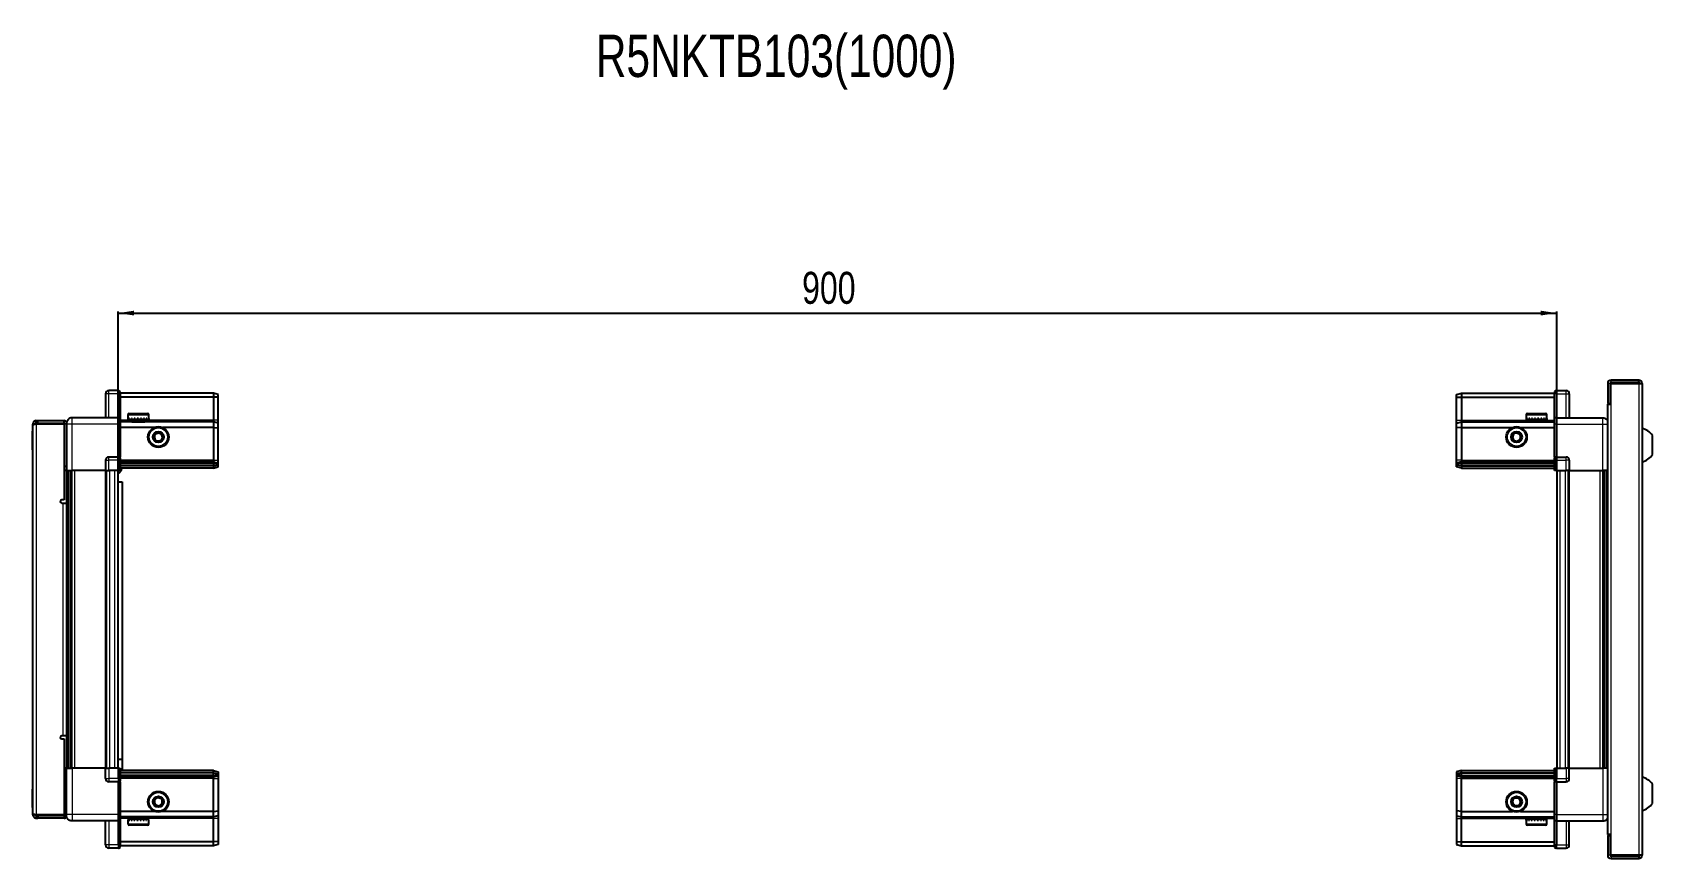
# Model space of a CAD drawing. Header units: millimetres. Extents: x 355 to 3897, y -219 to 1534.
# Drawn here: x 1721 to 2735, y 1018 to 1534 of the extents above; entities that cross this region are included whole.
import ezdxf

# ---------------------------------------------------------------- set-up
doc = ezdxf.new("R2010")
doc.units = ezdxf.units.MM
doc.layers.add('FORMAT', color=7, linetype='Continuous')
doc.styles.add('SLDTEXTSTYLE0', font='TXT', dxfattribs={"width": 0.75})
doc.dimstyles.new('SLDDIMSTYLE0', dxfattribs={"dimtxt": 20, "dimasz": 10, "dimexe": 0, "dimexo": 0.0625, "dimgap": 5, "dimtad": 2, "dimdec": 1, "dimrnd": 1e-09, "dimzin": 12, "dimdsep": 46, "dimtxsty": 'SLDTEXTSTYLE0', "dimsah": 1, "dimcen": 0.09, "dimadec": 0, "dimazin": 3, "dimtfac": 1, "dimtofl": 0, "dimtmove": 0, "dimatfit": 3, "dimfxl": 0, "dimfrac": 2, "dimtolj": 1, "dimtzin": 12, "dimarcsym": 0})

# ---------------------------------------------------------------- blocks, each defined once
blk = doc.blocks.new('_D_5')
at = {"layer": 'FORMAT'}
for p, q in [((1774.9, 1260), (1774.9, 1359.5)), ((1774.9, 1358.5), (2674.9, 1358.5)), ((2674.9, 1260), (2674.9, 1359.5))]:
    blk.add_line(p, q, dxfattribs=at)
for points in [[(1774.9, 1358.5), (1784.9, 1357), (1784.9, 1360)], [(2674.9, 1358.5), (2664.9, 1360), (2664.9, 1357)]]:
    blk.add_solid(points, dxfattribs=at)
at = {"layer": 'FORMAT', "insert": (2202.8, 1384.3), "char_height": 20, "attachment_point": 1, "style": 'SLDTEXTSTYLE0'}
blk.add_mtext('900', dxfattribs=at)

msp = doc.modelspace()

# ---------------------------------------------------------------- linework, layer by layer
at = {"color": 7, "linetype": 'Continuous', "lineweight": 25}
for p, q in [((1767.08, 1308.01), (1767.08, 1293.01)), ((1775.08, 1310.01), (1769.08, 1310.01)), ((1775.08, 1310.01), (1775.41, 1310.01)), ((1775.08, 1310.01), (1775.08, 1308.01)), ((1775.08, 1293.21), (1775.08, 1308.01)), ((1775.08, 1293.21), (1775.08, 1308.01)), ((1776.28, 1309.51), (1775.41, 1310.01)), ((1776.28, 1308.01), (1776.28, 1309.51)), ((1834.58, 1308.51), (1776.28, 1308.51)), ((1776.28, 1308.01), (1776.28, 1293.21)), ((1834.58, 1308.51), (1834.58, 1306.01)), ((1837.58, 1307.7), (1834.58, 1308.51)), ((1837.58, 1305.85), (1837.58, 1307.7)), ((2612.28, 1307.7), (2615.28, 1308.51)), ((2612.28, 1305.85), (2612.28, 1307.7)), ((2615.28, 1308.51), (2615.28, 1306.01)), ((2615.28, 1308.51), (2673.58, 1308.51)), ((2674.45, 1310.01), (2673.58, 1309.51)), ((2674.45, 1310.01), (2673.58, 1309.51)), ((2673.58, 1309.51), (2673.58, 1308.01)), ((2673.58, 1293.21), (2673.58, 1308.01)), ((2674.78, 1310.01), (2674.45, 1310.01)), ((2674.78, 1310.01), (2674.45, 1310.01)), ((2674.78, 1308.01), (2674.78, 1310.01)), ((2674.78, 1310.01), (2674.78, 1310.01)), ((2674.78, 1310.01), (2680.78, 1310.01)), ((2674.78, 1308.01), (2674.78, 1293.21)), ((2682.78, 1308.01), (2682.78, 1293.01)), ((2706.78, 1314.41), (2706.78, 1302.01)), ((2708.28, 1314.41), (2708.28, 1302.01)), ((2708.78, 1314.41), (2726.18, 1314.41)), ((2708.78, 1301.51), (2708.78, 1314.41)), ((2726.18, 1316.51), (2708.88, 1316.51)), ((2726.18, 1315.01), (2708.88, 1315.01)), ((2726.18, 1315.01), (2726.18, 1316.51)), ((2726.18, 1314.41), (2728.28, 1314.41)), ((2728.28, 1314.41), (2728.28, 1019.61)), ((1834.58, 1306.01), (1776.28, 1306.01)), ((1834.58, 1306.01), (1834.58, 1291.51)), ((1837.58, 1305.85), (1834.58, 1306.01)), ((1837.58, 1291.51), (1837.58, 1305.85)), ((2612.28, 1305.85), (2615.28, 1306.01)), ((2612.28, 1291.51), (2612.28, 1305.85)), ((2615.28, 1306.01), (2615.28, 1291.51)), ((2615.28, 1306.01), (2673.58, 1306.01)), ((2706.68, 1301.51), (2706.68, 1032.51)), ((2706.68, 1301.51), (2708.78, 1301.51)), ((2706.78, 1302.01), (2708.28, 1302.01)), ((1723.08, 1289.16), (1721.58, 1289.16)), ((1721.58, 1288.66), (1721.58, 1289.16)), ((1721.58, 1045.36), (1721.58, 1288.66)), ((1723.68, 1289.76), (1723.68, 1291.26)), ((1723.68, 1291.26), (1724.58, 1291.26)), ((1723.68, 1289.76), (1724.58, 1289.76)), ((1723.68, 1289.26), (1741.08, 1289.26)), ((1724.58, 1291.26), (1741.08, 1291.26)), ((1724.58, 1289.76), (1724.58, 1291.26)), ((1724.58, 1289.76), (1741.08, 1289.76)), ((1741.08, 1289.76), (1741.08, 1291.26)), ((1742.58, 1289.26), (1741.08, 1289.26)), ((1741.08, 1289.26), (1741.08, 1241.76)), ((1742.58, 1289.01), (1742.58, 1260.01)), ((1775.08, 1293.01), (1746.08, 1293.01)), ((1775.08, 1293.01), (1775.08, 1293.21)), ((1775.08, 1293.01), (1776.28, 1293.01)), ((1775.08, 1289.01), (1775.08, 1293.01)), ((1775.08, 1268.71), (1775.08, 1289.01)), ((1776.28, 1293.21), (1776.28, 1293.01)), ((1776.28, 1293.01), (1776.28, 1289.01)), ((1834.58, 1290.51), (1776.28, 1290.51)), ((1776.28, 1289.01), (1776.28, 1268.71)), ((1781.08, 1294.91), (1781.08, 1292.51)), ((1781.08, 1292.51), (1781.08, 1292.01)), ((1781.08, 1292.01), (1781.21, 1292.01)), ((1781.41, 1292.51), (1781.21, 1292.51)), ((1781.21, 1292.51), (1781.21, 1292.01)), ((1781.21, 1292.01), (1781.41, 1292.01)), ((1781.41, 1292.51), (1781.41, 1292.01)), ((1781.41, 1292.01), (1781.93, 1292.01)), ((1781.88, 1295.71), (1789.05, 1295.71)), ((1782.33, 1292.51), (1781.93, 1292.51)), ((1781.93, 1292.51), (1781.93, 1292.01)), ((1781.93, 1292.01), (1782.33, 1292.01)), ((1782.33, 1292.51), (1782.33, 1292.01)), ((1782.33, 1292.01), (1783.2, 1292.01)), ((1783.18, 1292.01), (1783.18, 1291.91)), ((1783.18, 1291.91), (1791.98, 1291.91)), ((1783.78, 1292.51), (1783.2, 1292.51)), ((1783.2, 1292.51), (1783.2, 1292.01)), ((1783.2, 1292.01), (1783.78, 1292.01)), ((1783.58, 1291.51), (1784.27, 1291.02)), ((1783.58, 1291.51), (1788.61, 1291.51)), ((1784.27, 1291.02), (1783.58, 1290.54)), ((1783.58, 1290.54), (1783.58, 1290.51)), ((1783.58, 1290.54), (1788.61, 1290.54)), ((1783.78, 1292.51), (1783.78, 1292.01)), ((1783.78, 1292.01), (1784.9, 1292.01)), ((1784.27, 1291.02), (1788.43, 1291.02)), ((1785.59, 1292.51), (1784.9, 1292.51)), ((1784.9, 1292.51), (1784.9, 1292.01)), ((1784.9, 1292.01), (1785.59, 1292.01)), ((1785.59, 1292.51), (1785.59, 1292.01)), ((1785.59, 1292.01), (1786.86, 1292.01)), ((1787.6, 1292.51), (1786.86, 1292.51)), ((1786.86, 1292.51), (1786.86, 1292.01)), ((1786.86, 1292.01), (1787.1, 1292.01)), ((1787.1, 1292.51), (1787.1, 1292.01)), ((1787.59, 1292.51), (1787.59, 1292.01)), ((1787.59, 1292.01), (1787.6, 1292.01)), ((1787.6, 1292.51), (1787.6, 1292.01)), ((1787.6, 1292.01), (1788.89, 1292.01)), ((1788.43, 1291.02), (1790.89, 1291.02)), ((1788.61, 1291.51), (1791.58, 1291.51)), ((1788.61, 1290.54), (1791.58, 1290.54)), ((1789.61, 1292.51), (1788.89, 1292.51)), ((1788.89, 1292.51), (1788.89, 1292.01)), ((1788.95, 1292.51), (1788.95, 1292.01)), ((1788.95, 1292.01), (1789.61, 1292.01)), ((1789.05, 1295.71), (1793.28, 1295.71)), ((1789.61, 1292.51), (1789.61, 1292.01)), ((1789.61, 1292.01), (1790.8, 1292.01)), ((1791.42, 1292.51), (1790.8, 1292.51)), ((1790.8, 1292.51), (1790.8, 1292.01)), ((1790.8, 1292.01), (1791.42, 1292.01)), ((1790.89, 1291.02), (1791.58, 1291.51)), ((1791.58, 1290.54), (1790.89, 1291.02)), ((1791.42, 1292.51), (1791.42, 1292.01)), ((1791.42, 1292.01), (1792.39, 1292.01)), ((1791.58, 1290.51), (1791.58, 1290.54)), ((1791.98, 1291.91), (1791.98, 1292.01)), ((1792.85, 1292.51), (1792.39, 1292.51)), ((1792.39, 1292.51), (1792.39, 1292.01)), ((1792.39, 1292.01), (1792.85, 1292.01)), ((1792.85, 1292.51), (1792.85, 1292.01)), ((1792.85, 1292.01), (1793.5, 1292.01)), ((1793.77, 1292.51), (1793.5, 1292.51)), ((1793.5, 1292.51), (1793.5, 1292.01)), ((1793.5, 1292.01), (1793.77, 1292.01)), ((1793.77, 1292.51), (1793.77, 1292.01)), ((1793.77, 1292.01), (1794.04, 1292.01)), ((1794.08, 1292.51), (1794.04, 1292.51)), ((1794.04, 1292.51), (1794.04, 1292.01)), ((1794.04, 1292.01), (1794.08, 1292.01)), ((1794.08, 1292.51), (1794.08, 1294.91)), ((1794.08, 1292.51), (1794.08, 1292.01)), ((1834.58, 1291.51), (1834.58, 1290.51)), ((1834.58, 1290.51), (1834.58, 1287.01)), ((1837.58, 1289.7), (1834.58, 1290.51)), ((1837.58, 1289.7), (1837.58, 1291.51)), ((1837.58, 1286.67), (1837.58, 1289.7)), ((2612.28, 1289.7), (2612.28, 1291.51)), ((2612.28, 1289.7), (2615.28, 1290.51)), ((2612.28, 1286.67), (2612.28, 1289.7)), ((2615.28, 1291.51), (2615.28, 1290.51)), ((2615.28, 1290.51), (2615.28, 1287.01)), ((2615.28, 1290.51), (2673.58, 1290.51)), ((2655.78, 1294.91), (2655.78, 1292.01)), ((2655.78, 1292.01), (2655.82, 1292.01)), ((2655.94, 1292.51), (2655.82, 1292.51)), ((2655.82, 1292.51), (2655.82, 1292.01)), ((2655.82, 1292.01), (2655.94, 1292.01)), ((2655.94, 1292.51), (2655.94, 1292.01)), ((2655.94, 1292.01), (2656.35, 1292.01)), ((2656.69, 1292.51), (2656.35, 1292.51)), ((2656.35, 1292.51), (2656.35, 1292.01)), ((2656.35, 1292.01), (2656.69, 1292.01)), ((2656.58, 1295.71), (2667.98, 1295.71)), ((2656.69, 1292.51), (2656.69, 1292.01)), ((2656.69, 1292.01), (2657.46, 1292.01)), ((2657.99, 1292.51), (2657.46, 1292.51)), ((2657.46, 1292.51), (2657.46, 1292.01)), ((2657.46, 1292.01), (2657.99, 1292.01)), ((2657.88, 1292.01), (2657.88, 1291.91)), ((2657.88, 1291.91), (2666.68, 1291.91)), ((2657.99, 1292.51), (2657.99, 1292.01)), ((2657.99, 1292.01), (2659.04, 1292.01)), ((2658.28, 1291.51), (2658.97, 1291.02)), ((2658.28, 1291.51), (2666.28, 1291.51)), ((2658.97, 1291.02), (2658.28, 1290.54)), ((2658.28, 1290.54), (2658.28, 1290.51)), ((2658.28, 1290.54), (2666.28, 1290.54)), ((2658.97, 1291.02), (2665.59, 1291.02)), ((2659.7, 1292.51), (2659.04, 1292.51)), ((2659.04, 1292.51), (2659.04, 1292.01)), ((2659.04, 1292.01), (2659.7, 1292.01)), ((2659.7, 1292.51), (2659.7, 1292.01)), ((2659.7, 1292.01), (2660.94, 1292.01)), ((2661.67, 1292.51), (2660.94, 1292.51)), ((2660.94, 1292.51), (2660.94, 1292.01)), ((2660.94, 1292.01), (2661.37, 1292.01)), ((2661.37, 1292.51), (2661.37, 1292.01)), ((2661.67, 1292.51), (2661.67, 1292.01)), ((2661.67, 1292.01), (2662.97, 1292.01)), ((2663.7, 1292.51), (2662.97, 1292.51)), ((2662.97, 1292.51), (2662.97, 1292.01)), ((2663.24, 1292.51), (2663.24, 1292.01)), ((2663.24, 1292.01), (2663.7, 1292.01)), ((2663.7, 1292.51), (2663.7, 1292.01)), ((2663.7, 1292.01), (2664.94, 1292.01)), ((2665.59, 1292.51), (2664.94, 1292.51)), ((2664.94, 1292.51), (2664.94, 1292.01)), ((2664.94, 1292.01), (2665.59, 1292.01)), ((2665.59, 1292.51), (2665.59, 1292.01)), ((2665.59, 1292.01), (2666.64, 1292.01)), ((2665.59, 1291.02), (2666.28, 1291.51)), ((2666.28, 1290.54), (2665.59, 1291.02)), ((2666.28, 1290.51), (2666.28, 1290.54)), ((2667.16, 1292.51), (2666.64, 1292.51)), ((2666.64, 1292.51), (2666.64, 1292.01)), ((2666.64, 1292.01), (2667.16, 1292.01)), ((2666.68, 1291.91), (2666.68, 1292.01)), ((2667.16, 1292.51), (2667.16, 1292.01)), ((2667.16, 1292.01), (2667.92, 1292.01)), ((2668.25, 1292.51), (2667.92, 1292.51)), ((2667.92, 1292.51), (2667.92, 1292.01)), ((2667.92, 1292.01), (2668.25, 1292.01)), ((2668.25, 1292.51), (2668.25, 1292.01)), ((2668.25, 1292.01), (2668.64, 1292.01)), ((2668.75, 1292.51), (2668.64, 1292.51)), ((2668.64, 1292.51), (2668.64, 1292.01)), ((2668.64, 1292.01), (2668.75, 1292.01)), ((2668.75, 1292.51), (2668.75, 1292.01)), ((2668.75, 1292.01), (2668.78, 1292.01)), ((2668.78, 1292.01), (2668.78, 1294.91)), ((2673.58, 1293.01), (2673.58, 1293.21)), ((2674.78, 1293.01), (2673.58, 1293.01)), ((2673.58, 1289.01), (2673.58, 1293.01)), ((2673.58, 1268.71), (2673.58, 1289.01)), ((2674.78, 1293.21), (2674.78, 1293.01)), ((2674.78, 1293.01), (2674.78, 1289.01)), ((2674.78, 1293.01), (2703.78, 1293.01)), ((2674.78, 1289.01), (2674.78, 1268.71)), ((1721.58, 1284.64), (1721.28, 1284.64)), ((1721.28, 1273.07), (1721.28, 1284.64)), ((1797.58, 1287.01), (1776.28, 1287.01)), ((1834.58, 1287.01), (1802.58, 1287.01)), ((1834.58, 1287.01), (1834.58, 1266.51)), ((1834.58, 1287.01), (1837.58, 1286.67)), ((1837.58, 1266.51), (1837.58, 1286.67)), ((2615.28, 1287.01), (2612.28, 1286.67)), ((2612.28, 1266.51), (2612.28, 1286.67)), ((2615.28, 1287.01), (2615.28, 1266.51)), ((2615.28, 1287.01), (2647.28, 1287.01)), ((2652.28, 1287.01), (2673.58, 1287.01)), ((2734.88, 1270.01), (2734.88, 1282.01)), ((1721.28, 1273.07), (1721.58, 1273.07)), ((1775.08, 1268.51), (1769.08, 1268.51)), ((1775.08, 1268.51), (1775.08, 1268.71)), ((1775.08, 1268.51), (1775.08, 1266.51)), ((1775.08, 1268.51), (1776.28, 1268.51)), ((1776.28, 1268.71), (1776.28, 1268.51)), ((1776.28, 1267.83), (1776.28, 1268.51)), ((1776.28, 1267.83), (1776.28, 1260.01)), ((2673.58, 1268.51), (2673.58, 1268.71)), ((2674.78, 1268.51), (2673.58, 1268.51)), ((2673.58, 1268.51), (2673.58, 1267.83)), ((2673.58, 1260.01), (2673.58, 1267.83)), ((2674.78, 1268.71), (2674.78, 1268.51)), ((2674.78, 1266.51), (2674.78, 1268.51)), ((2674.78, 1268.51), (2680.78, 1268.51)), ((2674.78, 1266.51), (2674.78, 1268.51)), ((1741.08, 1262.76), (1742.58, 1262.76)), ((1742.58, 1260.01), (1741.08, 1260.01)), ((1743.23, 1074.01), (1743.23, 1260.01)), ((1745.02, 1260.01), (1745.02, 1074.01)), ((1745.06, 1260.01), (1745.06, 1074.01)), ((1767.08, 1260.01), (1746.08, 1260.01)), ((1767.08, 1266.51), (1767.08, 1260.01)), ((1767.08, 1260.01), (1769.08, 1260.01)), ((1767.73, 1074.01), (1767.73, 1260.01)), ((1775.08, 1260.01), (1769.08, 1260.01)), ((1774.93, 1074.01), (1774.93, 1260.01)), ((1775.08, 1260.01), (1775.08, 1266.51)), ((1775.08, 1260.01), (1775.08, 1266.51)), ((1775.08, 1260.01), (1775.41, 1260.01)), ((1775.08, 1260.01), (1775.08, 1260.01)), ((1775.41, 1260.01), (1775.41, 1266.51)), ((1776.28, 1260.01), (1775.41, 1260.01)), ((1775.41, 1260.01), (1775.41, 1260.01)), ((1834.58, 1265.51), (1776.28, 1265.51)), ((1834.58, 1264.51), (1776.28, 1264.51)), ((1834.58, 1263.01), (1776.28, 1263.01)), ((1834.58, 1261.51), (1776.28, 1261.51)), ((1834.58, 1266.51), (1834.58, 1265.51)), ((1834.58, 1265.51), (1834.58, 1264.51)), ((1834.58, 1265.51), (1837.58, 1264.7)), ((1834.58, 1264.51), (1834.58, 1263.01)), ((1834.58, 1264.51), (1837.58, 1263.96)), ((1834.58, 1263.01), (1837.58, 1263.46)), ((1834.58, 1263.01), (1834.58, 1261.51)), ((1834.58, 1261.51), (1837.58, 1262.31)), ((1837.58, 1264.7), (1837.58, 1266.51)), ((1837.58, 1263.96), (1837.58, 1264.7)), ((1837.58, 1263.46), (1837.58, 1263.96)), ((1837.58, 1262.31), (1837.58, 1263.46)), ((2612.28, 1264.7), (2612.28, 1266.51)), ((2615.28, 1265.51), (2612.28, 1264.7)), ((2612.28, 1263.96), (2612.28, 1264.7)), ((2615.28, 1264.51), (2612.28, 1263.96)), ((2612.28, 1263.46), (2612.28, 1263.96)), ((2612.28, 1262.31), (2612.28, 1263.46)), ((2615.28, 1263.01), (2612.28, 1263.46)), ((2615.28, 1261.51), (2612.28, 1262.31)), ((2615.28, 1266.51), (2615.28, 1265.51)), ((2615.28, 1265.51), (2615.28, 1264.51)), ((2615.28, 1265.51), (2673.58, 1265.51)), ((2615.28, 1264.51), (2615.28, 1263.01)), ((2615.28, 1264.51), (2673.58, 1264.51)), ((2615.28, 1263.01), (2615.28, 1261.51)), ((2615.28, 1263.01), (2673.58, 1263.01)), ((2615.28, 1261.51), (2673.58, 1261.51)), ((2674.45, 1260.01), (2673.58, 1260.01)), ((2674.45, 1266.51), (2674.45, 1260.01)), ((2674.78, 1260.01), (2674.45, 1260.01)), ((2674.78, 1266.51), (2674.78, 1260.01)), ((2674.78, 1260.01), (2680.78, 1260.01)), ((2674.93, 1260.01), (2674.93, 1074.01)), ((2682.78, 1260.01), (2680.78, 1260.01)), ((2682.13, 1260.01), (2682.13, 1074.01)), ((2682.78, 1266.51), (2682.78, 1260.01)), ((2682.78, 1260.01), (2703.78, 1260.01)), ((2704.8, 1074.01), (2704.8, 1260.01)), ((2704.84, 1074.01), (2704.84, 1260.01)), ((2706.63, 1260.01), (2706.63, 1074.01)), ((1774.93, 1253.01), (1777.43, 1253.01)), ((1777.43, 1253.01), (1777.43, 1079.51)), ((1741.08, 1241.76), (1739.73, 1241.76)), ((1739.73, 1239.76), (1740.48, 1239.76)), ((1740.48, 1239.76), (1742.58, 1239.76)), ((1742.58, 1239.76), (1742.58, 1094.26)), ((1740.48, 1094.26), (1739.73, 1094.26)), ((1739.73, 1092.26), (1741.08, 1092.26)), ((1742.58, 1094.26), (1740.48, 1094.26)), ((1741.08, 1092.26), (1741.08, 1044.76)), ((1777.43, 1079.51), (1774.93, 1079.51)), ((1777.43, 1079.51), (1777.43, 1072.51)), ((1742.58, 1074.01), (1741.08, 1074.01)), ((1742.58, 1071.26), (1741.08, 1071.26)), ((1742.58, 1045.01), (1742.58, 1074.01)), ((1767.08, 1074.01), (1746.08, 1074.01)), ((1767.08, 1067.51), (1767.08, 1074.01)), ((1767.08, 1074.01), (1769.08, 1074.01)), ((1775.08, 1074.01), (1769.08, 1074.01)), ((1775.08, 1065.51), (1769.08, 1065.51)), ((1775.08, 1067.51), (1775.08, 1074.01)), ((1775.08, 1074.01), (1775.41, 1074.01)), ((1775.08, 1067.51), (1775.08, 1065.51)), ((1775.08, 1067.51), (1775.08, 1065.51)), ((1775.08, 1065.51), (1776.28, 1065.51)), ((1775.08, 1065.31), (1775.08, 1065.51)), ((1775.08, 1045.01), (1775.08, 1065.31)), ((1775.41, 1067.51), (1775.41, 1074.01)), ((1775.41, 1074.01), (1776.28, 1074.01)), ((1776.28, 1074.01), (1776.28, 1066.18)), ((1834.58, 1072.51), (1776.28, 1072.51)), ((1834.58, 1071.01), (1776.28, 1071.01)), ((1834.58, 1069.51), (1776.28, 1069.51)), ((1834.58, 1068.51), (1776.28, 1068.51)), ((1776.28, 1065.51), (1776.28, 1066.18)), ((1776.28, 1065.51), (1776.28, 1065.31)), ((1776.28, 1065.31), (1776.28, 1045.01)), ((1834.58, 1071.01), (1834.58, 1072.51)), ((1834.58, 1072.51), (1837.58, 1071.7)), ((1834.58, 1069.51), (1834.58, 1071.01)), ((1834.58, 1071.01), (1837.58, 1070.55)), ((1834.58, 1069.51), (1837.58, 1070.05)), ((1834.58, 1068.51), (1834.58, 1069.51)), ((1834.58, 1068.51), (1837.58, 1069.31)), ((1834.58, 1067.51), (1834.58, 1068.51)), ((1834.58, 1047.01), (1834.58, 1067.51)), ((1837.58, 1071.7), (1837.58, 1070.55)), ((1837.58, 1070.55), (1837.58, 1070.05)), ((1837.58, 1070.05), (1837.58, 1069.31)), ((1837.58, 1069.31), (1837.58, 1067.51)), ((1837.58, 1067.51), (1837.58, 1047.34)), ((2615.28, 1072.51), (2612.28, 1071.7)), ((2612.28, 1071.7), (2612.28, 1070.55)), ((2615.28, 1071.01), (2612.28, 1070.55)), ((2612.28, 1070.55), (2612.28, 1070.05)), ((2615.28, 1069.51), (2612.28, 1070.05)), ((2612.28, 1070.05), (2612.28, 1069.31)), ((2615.28, 1068.51), (2612.28, 1069.31)), ((2612.28, 1069.31), (2612.28, 1067.51)), ((2612.28, 1067.51), (2612.28, 1047.34)), ((2615.28, 1071.01), (2615.28, 1072.51)), ((2615.28, 1072.51), (2673.58, 1072.51)), ((2615.28, 1071.01), (2673.58, 1071.01)), ((2615.28, 1069.51), (2615.28, 1071.01)), ((2615.28, 1069.51), (2673.58, 1069.51)), ((2615.28, 1068.51), (2615.28, 1069.51)), ((2615.28, 1068.51), (2673.58, 1068.51)), ((2615.28, 1067.51), (2615.28, 1068.51)), ((2615.28, 1047.01), (2615.28, 1067.51)), ((2673.58, 1066.18), (2673.58, 1074.01)), ((2673.58, 1074.01), (2674.45, 1074.01)), ((2673.58, 1066.18), (2673.58, 1065.51)), ((2674.78, 1065.51), (2673.58, 1065.51)), ((2673.58, 1065.31), (2673.58, 1065.51)), ((2673.58, 1045.01), (2673.58, 1065.31)), ((2674.45, 1074.01), (2674.45, 1074.01)), ((2674.45, 1074.01), (2674.45, 1067.51)), ((2674.78, 1074.01), (2674.45, 1074.01)), ((2674.78, 1074.01), (2674.78, 1074.01)), ((2674.78, 1074.01), (2674.78, 1067.51)), ((2674.78, 1074.01), (2674.78, 1067.51)), ((2674.78, 1074.01), (2680.78, 1074.01)), ((2674.78, 1065.51), (2674.78, 1067.51)), ((2674.78, 1065.51), (2674.78, 1065.31)), ((2674.78, 1065.51), (2680.78, 1065.51)), ((2674.78, 1065.31), (2674.78, 1045.01)), ((2682.78, 1074.01), (2680.78, 1074.01)), ((2682.78, 1067.51), (2682.78, 1074.01)), ((2682.78, 1074.01), (2703.78, 1074.01)), ((1721.58, 1060.94), (1721.28, 1060.94)), ((1721.28, 1051.26), (1721.28, 1060.94)), ((2734.88, 1052.01), (2734.88, 1064.01)), ((1721.28, 1049.37), (1721.28, 1051.26)), ((1721.28, 1049.37), (1721.58, 1049.37)), ((1721.58, 1044.86), (1721.58, 1045.36)), ((1723.08, 1044.86), (1721.58, 1044.86)), ((1741.08, 1044.76), (1723.68, 1044.76)), ((1723.68, 1044.26), (1723.68, 1042.76)), ((1723.68, 1044.26), (1724.58, 1044.26)), ((1741.08, 1044.26), (1724.58, 1044.26)), ((1724.58, 1044.26), (1724.58, 1042.76)), ((1741.08, 1044.76), (1742.58, 1044.76)), ((1741.08, 1044.26), (1741.08, 1042.76)), ((1775.08, 1041.01), (1775.08, 1045.01)), ((1797.58, 1047.01), (1776.28, 1047.01)), ((1776.28, 1045.01), (1776.28, 1041.01)), ((1834.58, 1047.01), (1802.58, 1047.01)), ((1834.58, 1047.01), (1837.58, 1047.34)), ((1834.58, 1043.51), (1834.58, 1047.01)), ((1837.58, 1044.31), (1834.58, 1043.51)), ((1837.58, 1047.34), (1837.58, 1044.31)), ((1837.58, 1044.31), (1837.58, 1042.51)), ((2615.28, 1047.01), (2612.28, 1047.34)), ((2612.28, 1047.34), (2612.28, 1044.31)), ((2612.28, 1044.31), (2615.28, 1043.51)), ((2612.28, 1044.31), (2612.28, 1042.51)), ((2615.28, 1047.01), (2647.28, 1047.01)), ((2615.28, 1043.51), (2615.28, 1047.01)), ((2652.28, 1047.01), (2673.58, 1047.01)), ((2673.58, 1041.01), (2673.58, 1045.01)), ((2674.78, 1045.01), (2674.78, 1041.01)), ((1723.68, 1042.76), (1724.58, 1042.76)), ((1741.08, 1042.76), (1724.58, 1042.76)), ((1775.08, 1041.01), (1746.08, 1041.01)), ((1767.08, 1026.01), (1767.08, 1041.01)), ((1775.08, 1041.01), (1776.28, 1041.01)), ((1775.08, 1040.81), (1775.08, 1041.01)), ((1775.08, 1026.01), (1775.08, 1040.81)), ((1834.58, 1043.51), (1776.28, 1043.51)), ((1776.28, 1041.01), (1776.28, 1040.81)), ((1776.28, 1040.81), (1776.28, 1026.01)), ((1781.08, 1042.01), (1781.08, 1039.11)), ((1781.18, 1042.01), (1781.08, 1042.01)), ((1781.18, 1041.51), (1781.18, 1042.01)), ((1781.34, 1042.01), (1781.18, 1042.01)), ((1781.18, 1041.51), (1781.34, 1041.51)), ((1781.34, 1041.51), (1781.34, 1042.01)), ((1781.83, 1042.01), (1781.34, 1042.01)), ((1781.83, 1041.51), (1781.83, 1042.01)), ((1782.22, 1042.01), (1781.83, 1042.01)), ((1781.83, 1041.51), (1782.22, 1041.51)), ((1782.03, 1038.31), (1781.88, 1038.31)), ((1793.28, 1038.31), (1782.03, 1038.31)), ((1782.22, 1041.51), (1782.22, 1042.01)), ((1783.05, 1042.01), (1782.22, 1042.01)), ((1783.05, 1041.51), (1783.05, 1042.01)), ((1783.61, 1042.01), (1783.05, 1042.01)), ((1783.05, 1041.51), (1783.61, 1041.51)), ((1783.18, 1042.11), (1783.18, 1042.01)), ((1788.58, 1042.11), (1783.18, 1042.11)), ((1783.58, 1043.51), (1783.58, 1043.47)), ((1783.58, 1043.47), (1784.27, 1042.99)), ((1783.68, 1043.47), (1783.58, 1043.47)), ((1784.27, 1042.99), (1783.58, 1042.51)), ((1783.68, 1042.51), (1783.58, 1042.51)), ((1783.61, 1041.51), (1783.61, 1042.01)), ((1784.72, 1042.01), (1783.61, 1042.01)), ((1791.58, 1043.47), (1783.68, 1043.47)), ((1791.58, 1042.51), (1783.68, 1042.51)), ((1784.36, 1042.99), (1784.27, 1042.99)), ((1790.89, 1042.99), (1784.36, 1042.99)), ((1784.72, 1041.51), (1784.72, 1042.01)), ((1785.4, 1042.01), (1784.72, 1042.01)), ((1784.72, 1041.51), (1785.4, 1041.51)), ((1785.4, 1041.51), (1785.4, 1042.01)), ((1786.66, 1042.01), (1785.4, 1042.01)), ((1786.66, 1041.51), (1786.66, 1042.01)), ((1786.96, 1042.01), (1786.66, 1042.01)), ((1786.66, 1041.51), (1787.4, 1041.51)), ((1786.96, 1041.51), (1786.96, 1042.01)), ((1787.4, 1041.51), (1787.4, 1042.01)), ((1788.69, 1042.01), (1787.4, 1042.01)), ((1791.98, 1042.11), (1788.58, 1042.11)), ((1788.69, 1041.51), (1788.69, 1042.01)), ((1788.69, 1041.51), (1789.41, 1041.51)), ((1788.82, 1041.51), (1788.82, 1042.01)), ((1789.41, 1042.01), (1788.82, 1042.01)), ((1789.41, 1041.51), (1789.41, 1042.01)), ((1790.62, 1042.01), (1789.41, 1042.01)), ((1790.62, 1041.51), (1790.62, 1042.01)), ((1791.25, 1042.01), (1790.62, 1042.01)), ((1790.62, 1041.51), (1791.25, 1041.51)), ((1790.89, 1042.99), (1791.58, 1043.47)), ((1791.58, 1042.51), (1790.89, 1042.99)), ((1791.25, 1041.51), (1791.25, 1042.01)), ((1792.24, 1042.01), (1791.25, 1042.01)), ((1791.58, 1043.47), (1791.58, 1043.51)), ((1791.98, 1042.01), (1791.98, 1042.11)), ((1792.24, 1041.51), (1792.24, 1042.01)), ((1792.73, 1042.01), (1792.24, 1042.01)), ((1792.24, 1041.51), (1792.73, 1041.51)), ((1792.73, 1041.51), (1792.73, 1042.01)), ((1793.42, 1042.01), (1792.73, 1042.01)), ((1793.42, 1041.51), (1793.42, 1042.01)), ((1793.7, 1042.01), (1793.42, 1042.01)), ((1793.42, 1041.51), (1793.7, 1041.51)), ((1793.7, 1041.51), (1793.7, 1042.01)), ((1794.02, 1042.01), (1793.7, 1042.01)), ((1794.02, 1041.51), (1794.02, 1042.01)), ((1794.08, 1042.01), (1794.02, 1042.01)), ((1794.02, 1041.51), (1794.08, 1041.51)), ((1794.08, 1039.11), (1794.08, 1042.01)), ((1794.08, 1041.51), (1794.08, 1042.01)), ((1794.08, 1042.01), (1794.08, 1042.01)), ((1834.58, 1042.51), (1834.58, 1043.51)), ((1834.58, 1028.01), (1834.58, 1042.51)), ((1837.58, 1042.51), (1837.58, 1028.16)), ((2612.28, 1042.51), (2612.28, 1028.16)), ((2615.28, 1043.51), (2673.58, 1043.51)), ((2615.28, 1042.51), (2615.28, 1043.51)), ((2615.28, 1028.01), (2615.28, 1042.51)), ((2655.78, 1042.01), (2655.78, 1039.11)), ((2655.8, 1042.01), (2655.78, 1042.01)), ((2655.8, 1041.51), (2655.8, 1042.01)), ((2655.9, 1042.01), (2655.8, 1042.01)), ((2655.8, 1041.51), (2655.9, 1041.51)), ((2655.9, 1041.51), (2655.9, 1042.01)), ((2656.27, 1042.01), (2655.9, 1042.01)), ((2656.27, 1041.51), (2656.27, 1042.01)), ((2656.59, 1042.01), (2656.27, 1042.01)), ((2656.27, 1041.51), (2656.59, 1041.51)), ((2667.98, 1038.31), (2656.58, 1038.31)), ((2656.59, 1041.51), (2656.59, 1042.01)), ((2657.33, 1042.01), (2656.59, 1042.01)), ((2657.33, 1041.51), (2657.33, 1042.01)), ((2657.84, 1042.01), (2657.33, 1042.01)), ((2657.33, 1041.51), (2657.84, 1041.51)), ((2657.84, 1041.51), (2657.84, 1042.01)), ((2658.87, 1042.01), (2657.84, 1042.01)), ((2657.88, 1042.11), (2657.88, 1042.01)), ((2666.68, 1042.11), (2657.88, 1042.11)), ((2658.28, 1043.51), (2658.28, 1043.47)), ((2658.28, 1043.47), (2658.97, 1042.99)), ((2666.28, 1043.47), (2658.28, 1043.47)), ((2658.97, 1042.99), (2658.28, 1042.51)), ((2666.28, 1042.51), (2658.28, 1042.51)), ((2658.87, 1041.51), (2658.87, 1042.01)), ((2659.52, 1042.01), (2658.87, 1042.01)), ((2658.87, 1041.51), (2659.52, 1041.51)), ((2665.59, 1042.99), (2658.97, 1042.99)), ((2659.52, 1041.51), (2659.52, 1042.01)), ((2660.75, 1042.01), (2659.52, 1042.01)), ((2660.75, 1041.51), (2660.75, 1042.01)), ((2661.24, 1042.01), (2660.75, 1042.01)), ((2660.75, 1041.51), (2661.47, 1041.51)), ((2661.24, 1041.51), (2661.24, 1042.01)), ((2661.47, 1041.51), (2661.47, 1042.01)), ((2662.77, 1042.01), (2661.47, 1042.01)), ((2662.77, 1041.51), (2662.77, 1042.01)), ((2662.77, 1041.51), (2663.51, 1041.51)), ((2663.11, 1041.51), (2663.11, 1042.01)), ((2663.51, 1042.01), (2663.11, 1042.01)), ((2663.51, 1041.51), (2663.51, 1042.01)), ((2664.75, 1042.01), (2663.51, 1042.01)), ((2664.75, 1041.51), (2664.75, 1042.01)), ((2665.42, 1042.01), (2664.75, 1042.01)), ((2664.75, 1041.51), (2665.42, 1041.51)), ((2665.42, 1041.51), (2665.42, 1042.01)), ((2666.49, 1042.01), (2665.42, 1042.01)), ((2665.59, 1042.99), (2666.28, 1043.47)), ((2666.28, 1042.51), (2665.59, 1042.99)), ((2666.28, 1043.47), (2666.28, 1043.51)), ((2666.49, 1041.51), (2666.49, 1042.01)), ((2667.02, 1042.01), (2666.49, 1042.01)), ((2666.49, 1041.51), (2667.02, 1041.51)), ((2666.68, 1042.01), (2666.68, 1042.11)), ((2667.02, 1041.51), (2667.02, 1042.01)), ((2667.81, 1042.01), (2667.02, 1042.01)), ((2667.81, 1041.51), (2667.81, 1042.01)), ((2668.17, 1042.01), (2667.81, 1042.01)), ((2667.81, 1041.51), (2668.17, 1041.51)), ((2668.17, 1041.51), (2668.17, 1042.01)), ((2668.6, 1042.01), (2668.17, 1042.01)), ((2668.6, 1041.51), (2668.6, 1042.01)), ((2668.73, 1042.01), (2668.6, 1042.01)), ((2668.6, 1041.51), (2668.73, 1041.51)), ((2668.73, 1041.51), (2668.73, 1042.01)), ((2668.78, 1042.01), (2668.73, 1042.01)), ((2668.78, 1039.11), (2668.78, 1042.01)), ((2674.78, 1041.01), (2673.58, 1041.01)), ((2673.58, 1040.81), (2673.58, 1041.01)), ((2673.58, 1026.01), (2673.58, 1040.81)), ((2674.78, 1041.01), (2674.78, 1040.81)), ((2674.78, 1041.01), (2703.78, 1041.01)), ((2674.78, 1040.81), (2674.78, 1026.01)), ((2674.78, 1040.81), (2674.78, 1026.01)), ((2682.78, 1026.01), (2682.78, 1041.01)), ((1775.08, 1024.01), (1769.08, 1024.01)), ((1775.08, 1026.01), (1775.08, 1024.01)), ((1775.08, 1024.01), (1775.41, 1024.01)), ((1775.08, 1024.01), (1775.08, 1024.01)), ((1775.08, 1024.01), (1775.41, 1024.01)), ((1775.41, 1024.01), (1776.28, 1024.51)), ((1775.41, 1024.01), (1776.28, 1024.51)), ((1834.58, 1028.01), (1776.28, 1028.01)), ((1776.28, 1024.51), (1776.28, 1026.01)), ((1834.58, 1025.51), (1776.28, 1025.51)), ((1837.58, 1028.16), (1834.58, 1028.01)), ((1834.58, 1025.51), (1834.58, 1028.01)), ((1837.58, 1026.31), (1834.58, 1025.51)), ((1837.58, 1028.16), (1837.58, 1026.31)), ((2612.28, 1028.16), (2615.28, 1028.01)), ((2612.28, 1028.16), (2612.28, 1026.31)), ((2612.28, 1026.31), (2615.28, 1025.51)), ((2615.28, 1028.01), (2673.58, 1028.01)), ((2615.28, 1025.51), (2615.28, 1028.01)), ((2615.28, 1025.51), (2673.58, 1025.51)), ((2673.58, 1026.01), (2673.58, 1024.51)), ((2673.58, 1024.51), (2674.45, 1024.01)), ((2674.78, 1024.01), (2674.45, 1024.01)), ((2674.78, 1024.01), (2674.78, 1026.01)), ((2674.78, 1024.01), (2680.78, 1024.01)), ((2708.78, 1032.51), (2706.68, 1032.51)), ((2706.78, 1032.01), (2708.28, 1032.01)), ((2706.78, 1032.01), (2706.78, 1019.61)), ((2708.28, 1032.01), (2708.28, 1019.61)), ((2708.78, 1019.61), (2708.78, 1032.51)), ((2726.18, 1019.61), (2708.78, 1019.61)), ((2708.88, 1019.01), (2726.18, 1019.01)), ((2708.88, 1017.51), (2726.18, 1017.51)), ((2728.28, 1019.61), (2726.18, 1019.61)), ((2726.18, 1019.01), (2726.18, 1017.51))]:
    msp.add_line(p, q, dxfattribs=at)
at = {"color": 8, "linetype": 'Continuous', "lineweight": 18}
for p, q in [((1769.08, 1308.01), (1767.08, 1308.01)), ((1769.08, 1308.01), (1769.08, 1310.01)), ((1769.08, 1293.01), (1769.08, 1308.01)), ((1775.08, 1308.01), (1769.08, 1308.01)), ((1775.08, 1308.01), (1776.28, 1308.01)), ((2674.78, 1308.01), (2673.58, 1308.01)), ((2674.78, 1308.01), (2680.78, 1308.01)), ((2680.78, 1308.01), (2680.78, 1310.01)), ((2680.78, 1293.01), (2680.78, 1308.01)), ((2680.78, 1308.01), (2682.78, 1308.01)), ((2708.28, 1314.41), (2706.78, 1314.41)), ((2708.88, 1315.01), (2708.88, 1316.51)), ((2726.18, 1314.41), (2726.18, 1019.61)), ((2708.78, 1301.51), (2708.78, 1032.51)), ((1723.68, 1289.26), (1723.68, 1044.76)), ((1746.08, 1260.01), (1746.08, 1289.01)), ((1775.08, 1289.01), (1746.08, 1289.01)), ((1775.08, 1293.21), (1776.28, 1293.21)), ((1775.08, 1289.01), (1776.28, 1289.01)), ((1783.58, 1291.51), (1776.28, 1291.51)), ((1781.08, 1294.91), (1789.25, 1294.91)), ((1789.25, 1294.91), (1794.08, 1294.91)), ((1834.58, 1291.51), (1791.58, 1291.51)), ((1837.58, 1291.51), (1834.58, 1291.51)), ((2612.28, 1291.51), (2615.28, 1291.51)), ((2615.28, 1291.51), (2658.28, 1291.51)), ((2655.78, 1294.91), (2668.78, 1294.91)), ((2666.28, 1291.51), (2673.58, 1291.51)), ((2673.58, 1293.21), (2674.78, 1293.21)), ((2674.78, 1289.01), (2673.58, 1289.01)), ((2674.78, 1289.01), (2703.78, 1289.01)), ((2703.78, 1260.01), (2703.78, 1289.01)), ((1769.08, 1266.51), (1769.08, 1268.51)), ((1775.08, 1268.71), (1776.28, 1268.71)), ((2673.58, 1268.71), (2674.78, 1268.71)), ((2680.78, 1266.51), (2680.78, 1268.51)), ((1742.58, 1239.76), (1742.58, 1260.01)), ((1743.82, 1260.01), (1743.82, 1074.01)), ((1746.26, 1074.01), (1746.26, 1260.01)), ((1747.68, 1260.01), (1747.68, 1074.01)), ((1767.08, 1266.51), (1769.08, 1266.51)), ((1767.08, 1074.01), (1767.08, 1260.01)), ((1769.08, 1260.01), (1769.08, 1266.51)), ((1775.08, 1266.51), (1769.08, 1266.51)), ((1769.73, 1074.01), (1769.73, 1260.01)), ((1772.93, 1074.01), (1772.93, 1260.01)), ((1775.08, 1266.51), (1775.41, 1266.51)), ((1775.08, 1260.01), (1775.41, 1260.01)), ((1834.58, 1266.51), (1776.28, 1266.51)), ((1834.58, 1266.51), (1837.58, 1266.51)), ((2615.28, 1266.51), (2612.28, 1266.51)), ((2615.28, 1266.51), (2673.58, 1266.51)), ((2674.78, 1266.51), (2674.45, 1266.51)), ((2674.78, 1266.51), (2680.78, 1266.51)), ((2676.93, 1260.01), (2676.93, 1074.01)), ((2680.13, 1260.01), (2680.13, 1074.01)), ((2682.78, 1266.51), (2680.78, 1266.51)), ((2680.78, 1260.01), (2680.78, 1266.51)), ((2682.78, 1260.01), (2682.78, 1074.01)), ((2702.18, 1074.01), (2702.18, 1260.01)), ((2703.6, 1260.01), (2703.6, 1074.01)), ((2706.04, 1074.01), (2706.04, 1260.01)), ((1740.48, 1094.26), (1740.48, 1239.76)), ((1742.58, 1074.01), (1742.58, 1094.26)), ((1746.08, 1074.01), (1746.08, 1045.01)), ((1767.08, 1067.51), (1769.08, 1067.51)), ((1769.08, 1074.01), (1769.08, 1067.51)), ((1769.08, 1067.51), (1769.08, 1065.51)), ((1775.08, 1067.51), (1769.08, 1067.51)), ((1775.08, 1067.51), (1775.41, 1067.51)), ((1776.28, 1065.31), (1775.08, 1065.31)), ((1834.58, 1067.51), (1776.28, 1067.51)), ((1834.58, 1067.51), (1837.58, 1067.51)), ((2615.28, 1067.51), (2612.28, 1067.51)), ((2615.28, 1067.51), (2673.58, 1067.51)), ((2674.78, 1065.31), (2673.58, 1065.31)), ((2674.78, 1074.01), (2674.45, 1074.01)), ((2674.78, 1067.51), (2674.45, 1067.51)), ((2674.78, 1067.51), (2680.78, 1067.51)), ((2680.78, 1074.01), (2680.78, 1067.51)), ((2680.78, 1067.51), (2680.78, 1065.51)), ((2682.78, 1067.51), (2680.78, 1067.51)), ((2703.78, 1074.01), (2703.78, 1045.01)), ((1775.08, 1045.01), (1746.08, 1045.01)), ((1775.08, 1045.01), (1776.28, 1045.01)), ((2674.78, 1045.01), (2673.58, 1045.01)), ((2674.78, 1045.01), (2703.78, 1045.01)), ((1769.08, 1041.01), (1769.08, 1026.01)), ((1776.28, 1040.81), (1775.08, 1040.81)), ((1783.58, 1042.51), (1776.28, 1042.51)), ((1781.25, 1039.11), (1781.08, 1039.11)), ((1794.08, 1039.11), (1781.25, 1039.11)), ((1834.58, 1042.51), (1791.58, 1042.51)), ((1837.58, 1042.51), (1834.58, 1042.51)), ((2612.28, 1042.51), (2615.28, 1042.51)), ((2615.28, 1042.51), (2658.28, 1042.51)), ((2668.78, 1039.11), (2655.78, 1039.11)), ((2666.28, 1042.51), (2673.58, 1042.51)), ((2674.78, 1040.81), (2673.58, 1040.81)), ((2680.78, 1041.01), (2680.78, 1026.01)), ((1769.08, 1026.01), (1767.08, 1026.01)), ((1775.08, 1026.01), (1769.08, 1026.01)), ((1769.08, 1026.01), (1769.08, 1024.01)), ((1775.08, 1026.01), (1776.28, 1026.01)), ((2674.78, 1026.01), (2673.58, 1026.01)), ((2674.78, 1026.01), (2680.78, 1026.01)), ((2680.78, 1026.01), (2682.78, 1026.01)), ((2680.78, 1026.01), (2680.78, 1024.01)), ((2708.28, 1019.61), (2706.78, 1019.61)), ((2708.88, 1019.01), (2708.88, 1017.51))]:
    msp.add_line(p, q, dxfattribs=at)
at = {"color": 7, "linetype": 'Continuous', "lineweight": 25}
for centre, radius in [((1800.08, 1281.01), 6.5), ((2649.78, 1281.01), 6.5), ((1800.08, 1281.01), 3.46), ((2649.78, 1281.01), 3.46), ((1800.08, 1053.01), 6.5), ((1800.08, 1053.01), 3.46), ((2649.78, 1053.01), 6.5), ((2649.78, 1053.01), 3.46)]:
    msp.add_circle(centre, radius, dxfattribs=at)
at = {"color": 8, "linetype": 'Continuous', "lineweight": 18}
for centre in [(1800.08, 1281.01), (2649.78, 1281.01), (1800.08, 1053.01), (2649.78, 1053.01)]:
    msp.add_circle(centre, 5.7, dxfattribs=at)
at = {"color": 7, "linetype": 'Continuous', "lineweight": 25}
for centre, radius, start, end in [((1769.08, 1308.01), 2, 90, 180), ((2680.78, 1308.01), 2, 0, 90), ((2708.88, 1314.41), 2.1, 90, 180), ((2708.88, 1314.41), 0.6, 90, 180), ((2726.18, 1314.41), 2.1, 0, 90), ((2726.18, 1314.41), 0.6, 0, 90), ((1723.58, 1288.76), 0.5, 90, 117.52901), ((1740.98, 1289.16), 0.6, 9.59407, 90), ((1740.98, 1289.16), 2.1, 32.2369, 87.2706), ((1781.88, 1294.91), 0.8, 90, 180), ((1783.18, 1291.51), 0.4, 0, 90), ((1791.98, 1291.51), 0.4, 90, 180), ((1793.28, 1294.91), 0.8, 0, 90), ((2656.58, 1294.91), 0.8, 90, 180), ((2657.88, 1291.51), 0.4, 0, 90), ((2666.68, 1291.51), 0.4, 90, 180), ((2667.98, 1294.91), 0.8, 0, 90), ((1800.08, 1281.01), 2.5, 161.00659, 221.00659), ((1800.08, 1281.01), 2.5, 101.00659, 161.00659), ((1800.08, 1281.01), 2.5, 221.00659, 281.00659), ((1800.08, 1281.01), 2.5, 41.00659, 101.00659), ((1800.08, 1281.01), 2.5, 281.00659, 341.00659), ((1800.08, 1281.01), 2.5, 341.00659, 41.00659), ((2649.78, 1281.01), 2.5, 120.74103, 180.74103), ((2649.78, 1281.01), 2.5, 180.74103, 240.74103), ((2649.78, 1281.01), 2.5, 60.74103, 120.74103), ((2649.78, 1281.01), 2.5, 240.74103, 300.74103), ((2649.78, 1281.01), 2.5, 0.74103, 60.74103), ((2649.78, 1281.01), 2.5, 300.74103, 0.74103), ((2725.26, 1274.98), 11.91, 36.1266, 75.29965), ((1769.08, 1266.51), 2, 90, 180), ((2680.78, 1266.51), 2, 0, 90), ((2725.26, 1277.03), 11.91, 284.70035, 323.8734), ((1772.43, 1262.66), 5, 300, 346.70293), ((1739.73, 1240.76), 1, 90, 270), ((1739.73, 1093.26), 1, 90, 270), ((1769.08, 1067.51), 2, 180, 270), ((2680.78, 1067.51), 2, 270, 0), ((2725.26, 1056.98), 11.91, 36.1266, 75.29965), ((1800.08, 1053.01), 2.5, 127.98423, 187.98423), ((1800.08, 1053.01), 2.5, 67.98423, 127.98423), ((1800.08, 1053.01), 2.5, 7.98423, 67.98423), ((2649.78, 1053.01), 2.5, 95.91157, 155.91157), ((2649.78, 1053.01), 2.5, 35.91157, 95.91157), ((2649.78, 1053.01), 2.5, 335.91157, 35.91157), ((1723.58, 1045.26), 0.5, 243.29122, 270), ((1740.98, 1044.86), 0.6, 270, 350.40593), ((1800.08, 1053.01), 2.5, 187.98423, 247.98423), ((1800.08, 1053.01), 2.5, 247.98423, 307.98423), ((1800.08, 1053.01), 2.5, 307.98423, 7.98423), ((2649.78, 1053.01), 2.5, 155.91157, 215.91157), ((2649.78, 1053.01), 2.5, 215.91157, 275.91157), ((2649.78, 1053.01), 2.5, 275.91157, 335.91157), ((2725.26, 1059.03), 11.91, 284.70035, 323.8734), ((1740.98, 1044.86), 2.1, 272.7294, 327.8305), ((1781.88, 1039.11), 0.8, 180, 270), ((1783.18, 1042.51), 0.4, 270, 0), ((1791.98, 1042.51), 0.4, 180, 270), ((1793.28, 1039.11), 0.8, 270, 0), ((2656.58, 1039.11), 0.8, 180, 270), ((2657.88, 1042.51), 0.4, 270, 0), ((2666.68, 1042.51), 0.4, 180, 270), ((2667.98, 1039.11), 0.8, 270, 0), ((1769.08, 1026.01), 2, 180, 270), ((2680.78, 1026.01), 2, 270, 0), ((2708.88, 1019.61), 2.1, 180, 270), ((2708.88, 1019.61), 0.6, 180, 270), ((2726.18, 1019.61), 0.6, 270, 0), ((2726.18, 1019.61), 2.1, 270, 0)]:
    msp.add_arc(centre, radius, start, end, dxfattribs=at)
for centre, start_param, end_param in [((1778.88, 1266.51), 2.4188584, 3.1415927), ((2670.98, 1266.51), 0, 0.7227342), ((1778.88, 1067.51), 3.1415927, 3.8643269), ((2670.98, 1067.51), 5.5604511, 6.2831853)]:
    msp.add_ellipse(centre, major_axis=(3.46, 0), ratio=0.5773503, start_param=start_param, end_param=end_param, dxfattribs=at)
for points, knots in [([(1723.68, 1291.26), (1723.43, 1291.23), (1722.93, 1291.18), (1722.29, 1290.78), (1721.83, 1290.23), (1721.61, 1289.65), (1721.59, 1289.28), (1721.58, 1289.16)], [0, 0, 0, 0, 0.2302553, 0.4485219, 0.6667858, 0.8850496, 1, 1, 1, 1]), ([(1721.58, 1288.66), (1721.61, 1288.7), (1721.66, 1288.79), (1722.05, 1288.93), (1722.61, 1289.06), (1723.19, 1289.17), (1723.55, 1289.23), (1723.68, 1289.26)], [0, 0, 0, 0, 0.2302553, 0.4485219, 0.6667858, 0.8850496, 1, 1, 1, 1]), ([(1746.08, 1293.01), (1745.64, 1292.96), (1744.96, 1292.89), (1744.15, 1292.45), (1743.59, 1292), (1743.14, 1291.44), (1742.7, 1290.62), (1742.63, 1289.95), (1742.58, 1289.51)], [0, 0, 0, 0, 0.2394568, 0.3683607, 0.5, 0.6316393, 0.7605432, 1, 1, 1, 1]), ([(1742.58, 1289.51), (1742.58, 1289.5), (1742.58, 1289.49), (1742.58, 1289.37), (1742.58, 1289.2), (1742.58, 1289.07), (1742.58, 1289.01)], [0, 0, 0, 0, 0.2493943, 0.5003335, 0.7501667, 1, 1, 1, 1]), ([(2703.78, 1293.01), (2704.22, 1292.96), (2704.9, 1292.89), (2705.71, 1292.45), (2706.27, 1292.01), (2706.55, 1291.64), (2706.68, 1291.46)], [0, 0, 0, 0, 0.3842982, 0.5911726, 0.8024372, 1, 1, 1, 1]), ([(1797.25, 1280.45), (1797.41, 1280.94), (1797.73, 1281.85), (1798.04, 1282.76), (1798.19, 1283.18)], [0, 0, 0, 0, 0.5346859, 1, 1, 1, 1]), ([(1799.14, 1278.28), (1798.92, 1278.54), (1798.37, 1279.16), (1797.72, 1279.91), (1797.33, 1280.36), (1797.25, 1280.45)], [0, 0, 0, 0, 0.3629006, 0.8668753, 1, 1, 1, 1]), ([(1798.19, 1283.18), (1798.69, 1283.28), (1799.64, 1283.47), (1800.58, 1283.65), (1801.02, 1283.74)], [0, 0, 0, 0, 0.5346859, 1, 1, 1, 1]), ([(1801.97, 1278.83), (1801.47, 1278.73), (1800.52, 1278.54), (1799.58, 1278.36), (1799.14, 1278.28)], [0, 0, 0, 0, 0.5346859, 1, 1, 1, 1]), ([(1801.02, 1283.74), (1801.1, 1283.64), (1801.49, 1283.19), (1802.15, 1282.44), (1802.69, 1281.82), (1802.91, 1281.56)], [0, 0, 0, 0, 0.1331247, 0.6370994, 1, 1, 1, 1]), ([(1802.91, 1281.56), (1802.75, 1281.07), (1802.43, 1280.16), (1802.12, 1279.25), (1801.97, 1278.83)], [0, 0, 0, 0, 0.5346859, 1, 1, 1, 1]), ([(2647.26, 1282.42), (2647.71, 1282.68), (2648.53, 1283.17), (2649.36, 1283.66), (2649.74, 1283.89)], [0, 0, 0, 0, 0.53468586, 1, 1, 1, 1]), ([(2647.3, 1279.53), (2647.3, 1279.66), (2647.29, 1280.25), (2647.28, 1281.25), (2647.27, 1282.07), (2647.26, 1282.42)], [0, 0, 0, 0, 0.1331247, 0.6370994, 1, 1, 1, 1]), ([(2649.82, 1278.12), (2649.37, 1278.37), (2648.53, 1278.84), (2647.69, 1279.31), (2647.3, 1279.53)], [0, 0, 0, 0, 0.5346859, 1, 1, 1, 1]), ([(2649.74, 1283.89), (2650.19, 1283.64), (2651.03, 1283.17), (2651.87, 1282.7), (2652.26, 1282.48)], [0, 0, 0, 0, 0.5346859, 1, 1, 1, 1]), ([(2652.3, 1279.59), (2651.86, 1279.33), (2651.03, 1278.84), (2650.2, 1278.35), (2649.82, 1278.12)], [0, 0, 0, 0, 0.5346859, 1, 1, 1, 1]), ([(2652.26, 1282.48), (2652.27, 1282.14), (2652.28, 1281.31), (2652.29, 1280.32), (2652.3, 1279.72), (2652.3, 1279.59)], [0, 0, 0, 0, 0.3629006, 0.8668753, 1, 1, 1, 1]), ([(1742.58, 1260.01), (1742.62, 1260.01), (1742.7, 1260.01), (1743.3, 1260.01), (1744.19, 1260.01), (1745.17, 1260.01), (1745.82, 1260.01), (1746.08, 1260.01)], [0, 0, 0, 0, 0.2146939, 0.4293877, 0.6440816, 0.8587754, 1, 1, 1, 1]), ([(2706.63, 1260.01), (2706.59, 1260.01), (2706.37, 1260.01), (2705.65, 1260.01), (2704.69, 1260.01), (2704.04, 1260.01), (2703.78, 1260.01)], [0, 0, 0, 0, 0.0717073, 0.4209791, 0.7702508, 1, 1, 1, 1]), ([(1742.58, 1074.01), (1742.62, 1074.01), (1742.7, 1074.01), (1743.3, 1074.01), (1744.19, 1074.01), (1745.17, 1074.01), (1745.82, 1074.01), (1746.08, 1074.01)], [0, 0, 0, 0, 0.2146939, 0.4293877, 0.6440816, 0.8587754, 1, 1, 1, 1]), ([(2706.63, 1074.01), (2706.59, 1074.01), (2706.37, 1074.01), (2705.65, 1074.01), (2704.69, 1074.01), (2704.04, 1074.01), (2703.78, 1074.01)], [0, 0, 0, 0, 0.0717073, 0.4209791, 0.7702508, 1, 1, 1, 1]), ([(1797.4, 1054.09), (1797.81, 1054.41), (1798.57, 1055), (1799.33, 1055.59), (1799.68, 1055.86)], [0, 0, 0, 0, 0.5346859, 1, 1, 1, 1]), ([(1799.68, 1055.86), (1800.16, 1055.67), (1801.05, 1055.31), (1801.94, 1054.95), (1802.36, 1054.78)], [0, 0, 0, 0, 0.5346859, 1, 1, 1, 1]), ([(1802.36, 1054.78), (1802.4, 1054.44), (1802.52, 1053.63), (1802.66, 1052.64), (1802.74, 1052.05), (1802.76, 1051.92)], [0, 0, 0, 0, 0.3629006, 0.8668753, 1, 1, 1, 1]), ([(2646.91, 1052.71), (2647.12, 1053.18), (2647.51, 1054.06), (2647.91, 1054.94), (2648.09, 1055.34)], [0, 0, 0, 0, 0.5346859, 1, 1, 1, 1]), ([(2648.09, 1055.34), (2648.43, 1055.38), (2649.25, 1055.46), (2650.24, 1055.57), (2650.83, 1055.63), (2650.96, 1055.64)], [0, 0, 0, 0, 0.3629006, 0.8668753, 1, 1, 1, 1]), ([(2650.96, 1055.64), (2651.26, 1055.22), (2651.83, 1054.44), (2652.39, 1053.66), (2652.65, 1053.3)], [0, 0, 0, 0, 0.5346859, 1, 1, 1, 1]), ([(1723.68, 1044.76), (1723.43, 1044.8), (1722.93, 1044.89), (1722.29, 1045.03), (1721.83, 1045.16), (1721.61, 1045.27), (1721.59, 1045.33), (1721.58, 1045.36)], [0, 0, 0, 0, 0.23025534, 0.4485219, 0.6667858, 0.88504963, 1, 1, 1, 1]), ([(1721.58, 1044.86), (1721.61, 1044.6), (1721.66, 1044.11), (1722.05, 1043.47), (1722.61, 1043), (1723.19, 1042.78), (1723.55, 1042.76), (1723.68, 1042.76)], [0, 0, 0, 0, 0.2302553, 0.4485219, 0.6667858, 0.8850496, 1, 1, 1, 1]), ([(1742.58, 1044.51), (1742.58, 1044.51), (1742.58, 1044.53), (1742.58, 1044.64), (1742.58, 1044.81), (1742.58, 1044.94), (1742.58, 1045.01)], [0, 0, 0, 0, 0.2493943, 0.5003335, 0.7501667, 1, 1, 1, 1]), ([(1746.08, 1041.01), (1745.64, 1041.05), (1744.96, 1041.12), (1744.15, 1041.56), (1743.59, 1042.01), (1743.14, 1042.57), (1742.7, 1043.39), (1742.63, 1044.07), (1742.58, 1044.51)], [0, 0, 0, 0, 0.23945684, 0.36836066, 0.5, 0.63163934, 0.76054316, 1, 1, 1, 1]), ([(1797.81, 1051.23), (1797.79, 1051.35), (1797.7, 1051.95), (1797.57, 1052.93), (1797.45, 1053.75), (1797.4, 1054.09)], [0, 0, 0, 0, 0.1331247, 0.6370994, 1, 1, 1, 1]), ([(1800.48, 1050.15), (1800, 1050.34), (1799.11, 1050.7), (1798.22, 1051.06), (1797.81, 1051.23)], [0, 0, 0, 0, 0.5346859, 1, 1, 1, 1]), ([(1802.76, 1051.92), (1802.35, 1051.61), (1801.59, 1051.01), (1800.83, 1050.42), (1800.48, 1050.15)], [0, 0, 0, 0, 0.5346859, 1, 1, 1, 1]), ([(2648.6, 1050.37), (2648.3, 1050.79), (2647.73, 1051.57), (2647.17, 1052.35), (2646.91, 1052.71)], [0, 0, 0, 0, 0.5346859, 1, 1, 1, 1]), ([(2651.47, 1050.67), (2651.35, 1050.65), (2650.75, 1050.59), (2649.76, 1050.49), (2648.95, 1050.41), (2648.6, 1050.37)], [0, 0, 0, 0, 0.13312467, 0.63709944, 1, 1, 1, 1]), ([(2652.65, 1053.3), (2652.44, 1052.83), (2652.05, 1051.95), (2651.66, 1051.08), (2651.47, 1050.67)], [0, 0, 0, 0, 0.5346859, 1, 1, 1, 1]), ([(2703.78, 1041.01), (2704.22, 1041.05), (2704.9, 1041.12), (2705.71, 1041.56), (2706.27, 1042), (2706.55, 1042.37), (2706.68, 1042.55)], [0, 0, 0, 0, 0.3842982, 0.5911726, 0.8024372, 1, 1, 1, 1])]:
    msp.add_open_spline(points, degree=3, knots=knots, dxfattribs=at)
for points in [[(1723.68, 1289.76), (1723.6, 1289.75), (1723.44, 1289.73), (1723.25, 1289.59), (1723.11, 1289.39), (1723.09, 1289.23), (1723.08, 1289.16)], [(1723.08, 1044.86), (1723.09, 1044.78), (1723.11, 1044.62), (1723.25, 1044.42), (1723.44, 1044.28), (1723.6, 1044.26), (1723.68, 1044.26)]]:
    msp.add_open_spline(points, degree=3, dxfattribs=at)
at = {"color": 8, "linetype": 'Continuous', "lineweight": 18}
for points, knots in [([(1746.08, 1289.01), (1745.64, 1289.01), (1744.96, 1289.01), (1744.15, 1289.01), (1743.59, 1289.01), (1743.14, 1289.01), (1742.7, 1289.01), (1742.63, 1289.01), (1742.58, 1289.01)], [0, 0, 0, 0, 0.23945684, 0.36836066, 0.5, 0.63163934, 0.76054316, 1, 1, 1, 1]), ([(2703.78, 1289.01), (2704.22, 1289.01), (2704.9, 1289.01), (2705.71, 1289.01), (2706.27, 1289.01), (2706.55, 1289.01), (2706.68, 1289.01)], [0, 0, 0, 0, 0.3842982, 0.5911726, 0.8024372, 1, 1, 1, 1]), ([(1746.08, 1045.01), (1745.64, 1045.01), (1744.96, 1045.01), (1744.15, 1045.01), (1743.59, 1045.01), (1743.14, 1045.01), (1742.7, 1045.01), (1742.63, 1045.01), (1742.58, 1045.01)], [0, 0, 0, 0, 0.2394568, 0.3683607, 0.5, 0.6316393, 0.7605432, 1, 1, 1, 1]), ([(2703.78, 1045.01), (2704.22, 1045.01), (2704.9, 1045.01), (2705.71, 1045.01), (2706.27, 1045.01), (2706.55, 1045.01), (2706.68, 1045.01)], [0, 0, 0, 0, 0.3842982, 0.5911726, 0.8024372, 1, 1, 1, 1])]:
    msp.add_open_spline(points, degree=3, knots=knots, dxfattribs=at)
for points in [[(1746.08, 1289.01), (1746.08, 1289.53), (1746.08, 1290.58), (1746.08, 1291.9), (1746.08, 1292.83), (1746.08, 1292.95), (1746.08, 1293.01)], [(2703.78, 1289.01), (2703.78, 1289.53), (2703.78, 1290.58), (2703.78, 1291.9), (2703.78, 1292.83), (2703.78, 1292.95), (2703.78, 1293.01)], [(1746.08, 1045.01), (1746.08, 1044.48), (1746.08, 1043.43), (1746.08, 1042.11), (1746.08, 1041.19), (1746.08, 1041.07), (1746.08, 1041.01)], [(2703.78, 1045.01), (2703.78, 1044.48), (2703.78, 1043.43), (2703.78, 1042.11), (2703.78, 1041.19), (2703.78, 1041.07), (2703.78, 1041.01)]]:
    msp.add_open_spline(points, degree=3, dxfattribs=at)

# ---------------------------------------------------------------- texts
at = {"layer": 'FORMAT', "insert": (2073.75, 1532.54), "char_height": 26.4583, "attachment_point": 1, "style": 'SLDTEXTSTYLE0'}
msp.add_mtext('R5NKTB103(1000)', dxfattribs=at)

# ---------------------------------------------------------------- dimensions: what is measured, and where the dimension line sits
at = {"layer": 'FORMAT'}
dim = msp.add_linear_dim(base=(2674.93, 1358.51), p1=(1774.93, 1260.01), p2=(2674.93, 1260.01), angle=0, dimstyle='SLDDIMSTYLE0', dxfattribs=at)
dim.commit()
dim.dimension.update_dxf_attribs({"geometry": '_D_5', "text_midpoint": (2224.93, 1358.51), "dimtype": 160})

doc.saveas('drawing.dxf')
